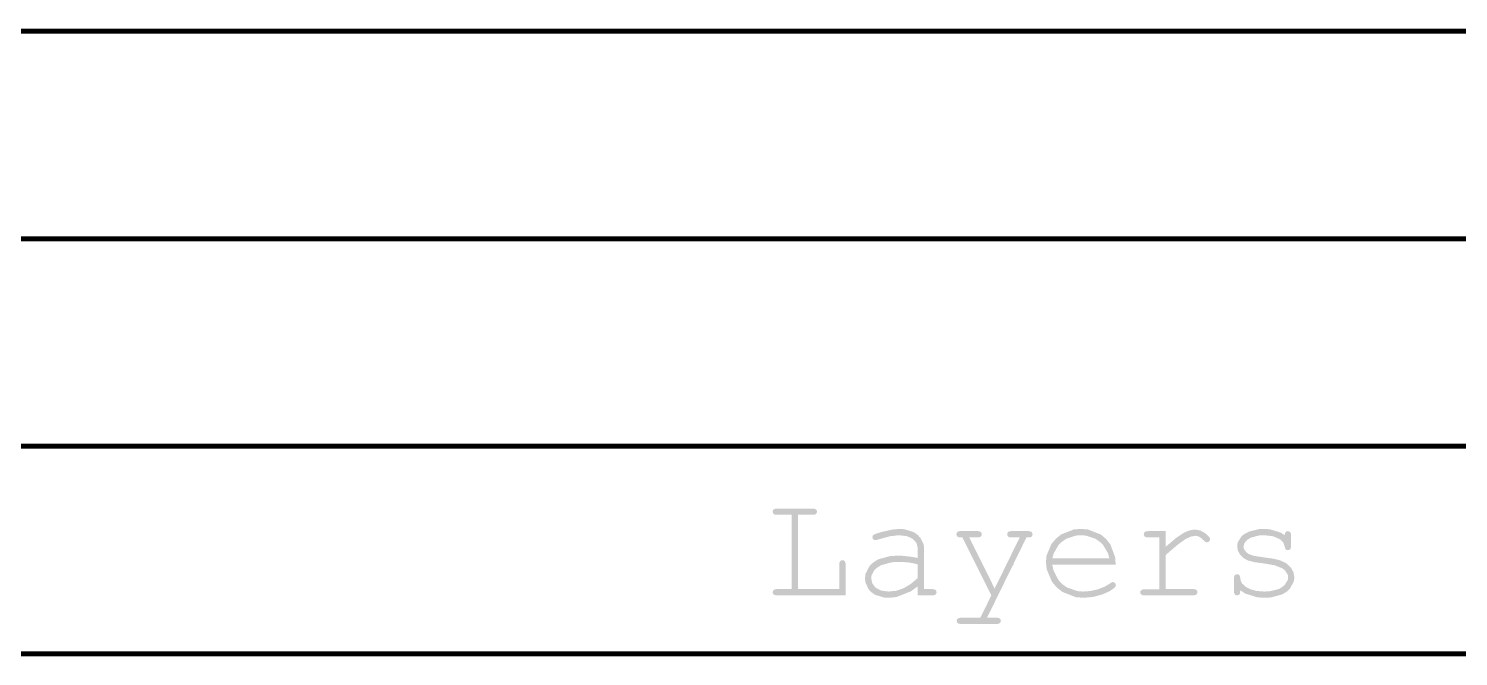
# Model space of a CAD drawing. Extents: x 0 to 8972, y -7 to 3200.
# Drawn here: x 6747 to 7859, y 2712 to 3200 of the extents above; entities that cross this region are included whole.
import ezdxf

# ---------------------------------------------------------------- set-up
doc = ezdxf.new("R2010")
doc.units = 0
doc.layers.add('DRILL_SYMBOLS', color=255, linetype='CONTINUOUS')

msp = doc.modelspace()

# ---------------------------------------------------------------- hatches: boundary and pattern name
at = {"layer": 'DRILL_SYMBOLS'}
for points in [[(7345.235669, 2821.792638), (7345.235669, 2764.00626), (7377.416102, 2764.00626), (7377.416102, 2783.268386), (7377.589134, 2784.753425), (7378.10815, 2785.748228), (7378.901142, 2786.310551), (7379.895945, 2786.497953), (7380.84752, 2786.317756), (7381.626102, 2785.777087), (7382.145118, 2784.789449), (7382.31815, 2783.268386), (7382.31815, 2759.161929), (7328.799449, 2759.161929), (7327.314409, 2759.334921), (7326.319567, 2759.853976), (7325.757283, 2760.63252), (7325.569882, 2761.584094), (7325.757283, 2762.571693), (7326.319567, 2763.343071), (7327.314409, 2763.840472), (7328.799449, 2764.00626), (7340.333661, 2764.00626), (7340.333661, 2821.792638), (7328.799449, 2821.792638), (7327.314409, 2821.958425), (7326.319567, 2822.455866), (7325.757283, 2823.227205), (7325.569882, 2824.214803), (7325.757283, 2825.202441), (7326.319567, 2825.97378), (7327.314409, 2826.471181), (7328.799449, 2826.637008), (7356.769882, 2826.637008), (7358.254921, 2826.471181), (7359.249724, 2825.97378), (7359.812008, 2825.202441), (7359.999449, 2824.214803), (7359.812008, 2823.227205), (7359.249724, 2822.455866), (7358.254921, 2821.958425), (7356.769882, 2821.792638)], [(7438.432047, 2759.161929), (7438.432047, 2766.140118), (7433.065039, 2762.254921), (7421.790354, 2757.814685), (7415.882677, 2757.259685), (7411.766417, 2757.535354), (7404.96122, 2759.740827), (7402.272323, 2761.670591), (7400.127677, 2764.000866), (7397.676654, 2769.40752), (7397.370276, 2772.483898), (7397.773976, 2775.890118), (7401.003543, 2782.032087), (7403.829409, 2784.767835), (7407.430276, 2787.063858), (7416.859488, 2789.687913), (7422.687835, 2790.015906), (7426.176929, 2789.907756), (7429.954409, 2789.583386), (7434.034606, 2789.028268), (7438.432047, 2788.22811), (7438.432047, 2796.071378), (7437.509291, 2799.791142), (7434.741102, 2802.99189), (7430.127402, 2805.197795), (7423.668268, 2805.93311), (7416.87748, 2805.111299), (7407.80874, 2802.645866), (7406.294882, 2802.213307), (7405.444213, 2802.069134), (7404.586378, 2802.242165), (7403.858268, 2802.761181), (7403.360866, 2803.539764), (7403.195039, 2804.491339), (7403.339213, 2805.370827), (7403.771772, 2806.048425), (7405.804646, 2807.072087), (7410.288583, 2808.412953), (7418.189528, 2810.229606), (7423.898937, 2810.835157), (7428.231457, 2810.552205), (7435.382677, 2808.288583), (7438.201339, 2806.307953), (7440.446929, 2803.970472), (7443.013268, 2798.852165), (7443.334055, 2796.071378), (7443.334055, 2764.00626), (7438.432047, 2783.268386), (7434.928504, 2784.119055), (7431.22315, 2784.710157), (7427.315945, 2785.056181), (7423.20689, 2785.171535), (7418.218346, 2784.886772), (7409.971378, 2782.60878), (7406.712992, 2780.615512), (7404.744961, 2778.831339), (7402.495787, 2774.765512), (7402.214646, 2772.483898), (7403.07248, 2768.446929), (7405.646063, 2765.102008), (7409.863268, 2762.852874), (7415.651969, 2762.10315), (7421.714646, 2762.730315), (7427.330354, 2764.611811), (7432.80189, 2767.863031), (7438.432047, 2772.599252), (7438.432047, 2783.268386), (7443.334055, 2764.00626), (7449.793228, 2764.00626), (7451.321496, 2763.840472), (7452.330748, 2763.343071), (7452.893031, 2762.571693), (7453.080472, 2761.584094), (7452.893031, 2760.63252), (7452.330748, 2759.853976), (7451.321496, 2759.334921), (7449.793228, 2759.161929)], [(7495.69937, 2759.161929), (7473.207677, 2804.202953), (7471.765866, 2804.202953), (7470.280866, 2804.375984), (7469.286024, 2804.895039), (7468.72374, 2805.673583), (7468.536299, 2806.625157), (7468.630039, 2807.338819), (7468.911181, 2807.980433), (7469.343701, 2808.499449), (7469.891575, 2808.845472), (7470.662913, 2809.040118), (7471.765866, 2809.105), (7485.030197, 2809.105), (7486.515236, 2808.932008), (7487.510079, 2808.412953), (7488.072362, 2807.619961), (7488.259803, 2806.625157), (7488.072362, 2805.673583), (7487.510079, 2804.895039), (7486.515236, 2804.375984), (7485.030197, 2804.202953), (7478.513386, 2804.202953), (7498.294567, 2764.467638), (7517.787362, 2804.202953), (7511.270512, 2804.202953), (7509.785512, 2804.375984), (7508.790669, 2804.895039), (7508.228386, 2805.687992), (7508.040945, 2806.682835), (7508.228386, 2807.634409), (7508.790669, 2808.412953), (7509.785512, 2808.932008), (7511.270512, 2809.105), (7524.477205, 2809.105), (7526.005472, 2808.932008), (7527.014724, 2808.412953), (7527.577008, 2807.619961), (7527.764449, 2806.625157), (7527.649094, 2805.904252), (7527.303071, 2805.241063), (7526.812874, 2804.714803), (7526.265, 2804.404803), (7525.169252, 2804.253425), (7523.035433, 2804.202953), (7492.354449, 2741.746181), (7499.909331, 2741.746181), (7501.39437, 2741.580354), (7502.389173, 2741.082953), (7502.951496, 2740.311614), (7503.138898, 2739.323976), (7502.951496, 2738.372402), (7502.389173, 2737.593858), (7501.39437, 2737.074803), (7499.909331, 2736.901811), (7471.996575, 2736.901811), (7470.511535, 2737.067598), (7469.516732, 2737.565), (7468.954409, 2738.336378), (7468.767008, 2739.323976), (7468.954409, 2740.311614), (7469.516732, 2741.082953), (7470.511535, 2741.580354), (7471.996575, 2741.746181), (7487.164055, 2741.746181)], [(7592.471299, 2782.980039), (7543.104921, 2782.980039), (7544.072717, 2778.50874), (7548.00878, 2770.939409), (7550.977008, 2767.841378), (7554.475118, 2765.330906), (7562.65, 2762.461772), (7567.326772, 2762.10315), (7572.877598, 2762.550079), (7578.687953, 2763.890945), (7584.080197, 2765.967087), (7588.376654, 2768.619961), (7589.400315, 2769.26874), (7590.279803, 2769.485039), (7591.144882, 2769.304803), (7591.894606, 2768.764134), (7592.413661, 2767.978346), (7592.586654, 2767.062835), (7592.355984, 2766.09685), (7591.663937, 2765.159685), (7587.821575, 2762.369843), (7581.831024, 2759.767441), (7574.672598, 2757.886614), (7567.326772, 2757.259685), (7561.355984, 2757.769646), (7550.960787, 2761.849409), (7546.536339, 2765.419213), (7542.890472, 2769.713898), (7538.72374, 2779.590079), (7538.202874, 2785.171535), (7538.691299, 2790.260984), (7542.598504, 2799.315354), (7546.017323, 2803.280236), (7550.157008, 2806.585512), (7559.831339, 2810.362953), (7565.365945, 2810.835157), (7571.042913, 2810.350354), (7580.81815, 2806.471969), (7584.916417, 2803.078386), (7588.264921, 2798.913465), (7587.569291, 2787.882087), (7586.554646, 2791.702795), (7582.762756, 2798.219606), (7579.985551, 2800.915709), (7576.768583, 2803.110827), (7569.45878, 2805.619528), (7565.365945, 2805.93311), (7561.274882, 2805.62311), (7553.979528, 2803.143268), (7550.775157, 2800.973386), (7548.006969, 2798.295315), (7544.200669, 2791.749646), (7543.162598, 2787.882087), (7587.569291, 2787.882087), (7588.264921, 2798.913465), (7592.042402, 2788.864291)], [(7631.341575, 2809.105), (7631.341575, 2796.87874), (7639.610157, 2803.892992), (7645.499803, 2807.865079), (7650.019764, 2809.703346), (7654.179291, 2810.316102), (7658.353228, 2809.587992), (7662.224409, 2807.403701), (7665.014252, 2804.844567), (7665.944173, 2802.99189), (7665.763976, 2801.989843), (7665.223307, 2801.175236), (7664.408701, 2800.634567), (7663.406654, 2800.45437), (7662.873189, 2800.504803), (7662.42626, 2800.65622), (7661.849528, 2801.081535), (7660.926811, 2801.953819), (7659.038071, 2803.655079), (7657.408858, 2804.722008), (7655.923858, 2805.284291), (7654.467638, 2805.471732), (7650.971339, 2804.837362), (7646.82626, 2802.934213), (7640.720315, 2798.56563), (7631.341575, 2790.534961), (7631.341575, 2764.00626), (7652.795197, 2764.00626), (7654.323465, 2763.840472), (7655.332717, 2763.343071), (7655.895, 2762.571693), (7656.082441, 2761.584094), (7655.895, 2760.63252), (7655.332717, 2759.853976), (7654.323465, 2759.334921), (7652.795197, 2759.161929), (7614.79, 2759.161929), (7613.304961, 2759.327717), (7612.310157, 2759.825118), (7611.747835, 2760.582047), (7611.560433, 2761.526417), (7611.74063, 2762.42752), (7612.281299, 2763.170039), (7613.268937, 2763.667441), (7614.79, 2763.833268), (7626.497205, 2763.833268), (7626.497205, 2804.202953), (7617.558189, 2804.202953), (7616.073189, 2804.375984), (7615.078346, 2804.895039), (7614.516063, 2805.687992), (7614.328622, 2806.682835), (7614.508858, 2807.634409), (7615.049528, 2808.412953), (7616.037126, 2808.932008), (7617.558189, 2809.105)], [(7724.018898, 2805.93311), (7724.191929, 2807.374882), (7724.710945, 2808.355276), (7725.489488, 2808.917559), (7726.441063, 2809.105), (7727.435906, 2808.917559), (7728.228898, 2808.355276), (7728.747913, 2807.346024), (7728.920945, 2805.817756), (7728.920945, 2797.51315), (7728.747913, 2796.02811), (7728.228898, 2795.033268), (7727.435906, 2794.470984), (7726.441063, 2794.283543), (7725.539961, 2794.442165), (7724.797441, 2794.917953), (7724.27122, 2795.754173), (7724.018898, 2796.994094), (7722.951969, 2800.151575), (7720.443307, 2802.703543), (7714.950118, 2805.125709), (7707.928701, 2805.93311), (7704.089961, 2805.727638), (7697.775, 2804.084016), (7695.29874, 2802.645866), (7692.746772, 2800.021811), (7691.896142, 2797.109449), (7692.148465, 2795.451378), (7694.166929, 2792.567835), (7695.93311, 2791.342323), (7699.94126, 2789.914961), (7706.429252, 2788.86248), (7714.978976, 2787.694646), (7720.443307, 2786.382638), (7725.323701, 2783.974882), (7728.776772, 2780.788543), (7730.831299, 2777.06874), (7731.516142, 2773.06063), (7731.144882, 2770.059921), (7728.174803, 2764.566772), (7725.576024, 2762.074291), (7722.259921, 2759.967913), (7713.551614, 2757.560591), (7708.15937, 2757.259685), (7702.68063, 2757.623661), (7693.280236, 2760.535591), (7689.358622, 2763.083543), (7689.300945, 2761.46874), (7689.127953, 2760.546024), (7688.803543, 2760.012559), (7688.291693, 2759.565591), (7687.650118, 2759.262835), (7686.936417, 2759.161929), (7685.984882, 2759.349331), (7685.206299, 2759.911614), (7684.687283, 2760.906457), (7684.514252, 2762.391496), (7684.514252, 2772.368583), (7684.680039, 2773.853583), (7685.17748, 2774.848425), (7685.948819, 2775.410709), (7686.936417, 2775.59815), (7687.895197, 2775.417913), (7688.695394, 2774.877244), (7689.236063, 2774.033819), (7689.416299, 2772.945276), (7689.747913, 2770.508701), (7690.742717, 2768.504606), (7693.359528, 2765.974291), (7697.173031, 2763.919764), (7702.082283, 2762.557283), (7707.986339, 2762.10315), (7712.412598, 2762.322992), (7719.448465, 2764.081969), (7722.058071, 2765.621063), (7724.076575, 2767.405276), (7726.383425, 2771.125039), (7726.671772, 2773.06063), (7726.379803, 2775.198071), (7724.044134, 2778.80248), (7722.000394, 2780.269488), (7716.197283, 2782.533071), (7708.245866, 2783.902756), (7700.496339, 2784.969685), (7695.29874, 2786.324961), (7691.809646, 2788.199252), (7689.185591, 2790.823307), (7687.541969, 2793.93752), (7686.994094, 2797.282441), (7687.376181, 2800.236299), (7690.432756, 2805.181575), (7693.107244, 2807.173031), (7696.311575, 2808.775197), (7703.606969, 2810.60626), (7707.697992, 2810.835157), (7712.481102, 2810.52878), (7720.641535, 2808.077756)]]:
    msp.add_hatch(color=7, dxfattribs=at).paths.add_polyline_path(points)

# ---------------------------------------------------------------- linework, layer by layer
at = {"layer": 'DRILL_SYMBOLS', "color": 7}
for points, const_width in [([(8969.797402, 3197.913386), (2804.212598, 3197.913386)], 3.937008), ([(2804.212598, 3036.496063), (8969.797402, 3036.496063)], 3.937008), ([(2804.212598, 2875.07874), (8969.797402, 2875.07874)], 3.937008), ([(7345.235669, 2821.792638), (7345.235669, 2764.00626), (7377.416102, 2764.00626), (7377.416102, 2783.268386), (7377.589134, 2784.753425), (7378.10815, 2785.748228), (7378.901142, 2786.310551), (7379.895945, 2786.497953), (7380.84752, 2786.317756), (7381.626102, 2785.777087), (7382.145118, 2784.789449), (7382.31815, 2783.268386), (7382.31815, 2759.161929), (7328.799449, 2759.161929), (7327.314409, 2759.334921), (7326.319567, 2759.853976), (7325.757283, 2760.63252), (7325.569882, 2761.584094), (7325.757283, 2762.571693), (7326.319567, 2763.343071), (7327.314409, 2763.840472), (7328.799449, 2764.00626), (7340.333661, 2764.00626), (7340.333661, 2821.792638), (7328.799449, 2821.792638), (7327.314409, 2821.958425), (7326.319567, 2822.455866), (7325.757283, 2823.227205), (7325.569882, 2824.214803), (7325.757283, 2825.202441), (7326.319567, 2825.97378), (7327.314409, 2826.471181), (7328.799449, 2826.637008), (7356.769882, 2826.637008), (7358.254921, 2826.471181), (7359.249724, 2825.97378), (7359.812008, 2825.202441), (7359.999449, 2824.214803), (7359.812008, 2823.227205), (7359.249724, 2822.455866), (7358.254921, 2821.958425), (7356.769882, 2821.792638), (7345.235669, 2821.792638)], 0.000039), ([(7438.432047, 2759.161929), (7438.432047, 2766.140118), (7433.065039, 2762.254921), (7421.790354, 2757.814685), (7415.882677, 2757.259685), (7411.766417, 2757.535354), (7404.96122, 2759.740827), (7402.272323, 2761.670591), (7400.127677, 2764.000866), (7397.676654, 2769.40752), (7397.370276, 2772.483898), (7397.773976, 2775.890118), (7401.003543, 2782.032087), (7403.829409, 2784.767835), (7407.430276, 2787.063858), (7416.859488, 2789.687913), (7422.687835, 2790.015906), (7426.176929, 2789.907756), (7429.954409, 2789.583386), (7434.034606, 2789.028268), (7438.432047, 2788.22811), (7438.432047, 2796.071378), (7437.509291, 2799.791142), (7434.741102, 2802.99189), (7430.127402, 2805.197795), (7423.668268, 2805.93311), (7416.87748, 2805.111299), (7407.80874, 2802.645866), (7406.294882, 2802.213307), (7405.444213, 2802.069134), (7404.586378, 2802.242165), (7403.858268, 2802.761181), (7403.360866, 2803.539764), (7403.195039, 2804.491339), (7403.339213, 2805.370827), (7403.771772, 2806.048425), (7405.804646, 2807.072087), (7410.288583, 2808.412953), (7418.189528, 2810.229606), (7423.898937, 2810.835157), (7428.231457, 2810.552205), (7435.382677, 2808.288583), (7438.201339, 2806.307953), (7440.446929, 2803.970472), (7443.013268, 2798.852165), (7443.334055, 2796.071378), (7443.334055, 2764.00626), (7438.432047, 2783.268386), (7434.928504, 2784.119055), (7431.22315, 2784.710157), (7427.315945, 2785.056181), (7423.20689, 2785.171535), (7418.218346, 2784.886772), (7409.971378, 2782.60878), (7406.712992, 2780.615512), (7404.744961, 2778.831339), (7402.495787, 2774.765512), (7402.214646, 2772.483898), (7403.07248, 2768.446929), (7405.646063, 2765.102008), (7409.863268, 2762.852874), (7415.651969, 2762.10315), (7421.714646, 2762.730315), (7427.330354, 2764.611811), (7432.80189, 2767.863031), (7438.432047, 2772.599252), (7438.432047, 2783.268386), (7443.334055, 2764.00626), (7449.793228, 2764.00626), (7451.321496, 2763.840472), (7452.330748, 2763.343071), (7452.893031, 2762.571693), (7453.080472, 2761.584094), (7452.893031, 2760.63252), (7452.330748, 2759.853976), (7451.321496, 2759.334921), (7449.793228, 2759.161929), (7438.432047, 2759.161929)], 0.000039), ([(7495.69937, 2759.161929), (7473.207677, 2804.202953), (7471.765866, 2804.202953), (7470.280866, 2804.375984), (7469.286024, 2804.895039), (7468.72374, 2805.673583), (7468.536299, 2806.625157), (7468.630039, 2807.338819), (7468.911181, 2807.980433), (7469.343701, 2808.499449), (7469.891575, 2808.845472), (7470.662913, 2809.040118), (7471.765866, 2809.105), (7485.030197, 2809.105), (7486.515236, 2808.932008), (7487.510079, 2808.412953), (7488.072362, 2807.619961), (7488.259803, 2806.625157), (7488.072362, 2805.673583), (7487.510079, 2804.895039), (7486.515236, 2804.375984), (7485.030197, 2804.202953), (7478.513386, 2804.202953), (7498.294567, 2764.467638), (7517.787362, 2804.202953), (7511.270512, 2804.202953), (7509.785512, 2804.375984), (7508.790669, 2804.895039), (7508.228386, 2805.687992), (7508.040945, 2806.682835), (7508.228386, 2807.634409), (7508.790669, 2808.412953), (7509.785512, 2808.932008), (7511.270512, 2809.105), (7524.477205, 2809.105), (7526.005472, 2808.932008), (7527.014724, 2808.412953), (7527.577008, 2807.619961), (7527.764449, 2806.625157), (7527.649094, 2805.904252), (7527.303071, 2805.241063), (7526.812874, 2804.714803), (7526.265, 2804.404803), (7525.169252, 2804.253425), (7523.035433, 2804.202953), (7492.354449, 2741.746181), (7499.909331, 2741.746181), (7501.39437, 2741.580354), (7502.389173, 2741.082953), (7502.951496, 2740.311614), (7503.138898, 2739.323976), (7502.951496, 2738.372402), (7502.389173, 2737.593858), (7501.39437, 2737.074803), (7499.909331, 2736.901811), (7471.996575, 2736.901811), (7470.511535, 2737.067598), (7469.516732, 2737.565), (7468.954409, 2738.336378), (7468.767008, 2739.323976), (7468.954409, 2740.311614), (7469.516732, 2741.082953), (7470.511535, 2741.580354), (7471.996575, 2741.746181), (7487.164055, 2741.746181), (7495.69937, 2759.161929)], 0.000039), ([(7592.471299, 2782.980039), (7543.104921, 2782.980039), (7544.072717, 2778.50874), (7548.00878, 2770.939409), (7550.977008, 2767.841378), (7554.475118, 2765.330906), (7562.65, 2762.461772), (7567.326772, 2762.10315), (7572.877598, 2762.550079), (7578.687953, 2763.890945), (7584.080197, 2765.967087), (7588.376654, 2768.619961), (7589.400315, 2769.26874), (7590.279803, 2769.485039), (7591.144882, 2769.304803), (7591.894606, 2768.764134), (7592.413661, 2767.978346), (7592.586654, 2767.062835), (7592.355984, 2766.09685), (7591.663937, 2765.159685), (7587.821575, 2762.369843), (7581.831024, 2759.767441), (7574.672598, 2757.886614), (7567.326772, 2757.259685), (7561.355984, 2757.769646), (7550.960787, 2761.849409), (7546.536339, 2765.419213), (7542.890472, 2769.713898), (7538.72374, 2779.590079), (7538.202874, 2785.171535), (7538.691299, 2790.260984), (7542.598504, 2799.315354), (7546.017323, 2803.280236), (7550.157008, 2806.585512), (7559.831339, 2810.362953), (7565.365945, 2810.835157), (7571.042913, 2810.350354), (7580.81815, 2806.471969), (7584.916417, 2803.078386), (7588.264921, 2798.913465), (7587.569291, 2787.882087), (7586.554646, 2791.702795), (7582.762756, 2798.219606), (7579.985551, 2800.915709), (7576.768583, 2803.110827), (7569.45878, 2805.619528), (7565.365945, 2805.93311), (7561.274882, 2805.62311), (7553.979528, 2803.143268), (7550.775157, 2800.973386), (7548.006969, 2798.295315), (7544.200669, 2791.749646), (7543.162598, 2787.882087), (7587.569291, 2787.882087), (7588.264921, 2798.913465), (7592.042402, 2788.864291), (7592.471299, 2782.980039)], 0.000039), ([(7631.341575, 2809.105), (7631.341575, 2796.87874), (7639.610157, 2803.892992), (7645.499803, 2807.865079), (7650.019764, 2809.703346), (7654.179291, 2810.316102), (7658.353228, 2809.587992), (7662.224409, 2807.403701), (7665.014252, 2804.844567), (7665.944173, 2802.99189), (7665.763976, 2801.989843), (7665.223307, 2801.175236), (7664.408701, 2800.634567), (7663.406654, 2800.45437), (7662.873189, 2800.504803), (7662.42626, 2800.65622), (7661.849528, 2801.081535), (7660.926811, 2801.953819), (7659.038071, 2803.655079), (7657.408858, 2804.722008), (7655.923858, 2805.284291), (7654.467638, 2805.471732), (7650.971339, 2804.837362), (7646.82626, 2802.934213), (7640.720315, 2798.56563), (7631.341575, 2790.534961), (7631.341575, 2764.00626), (7652.795197, 2764.00626), (7654.323465, 2763.840472), (7655.332717, 2763.343071), (7655.895, 2762.571693), (7656.082441, 2761.584094), (7655.895, 2760.63252), (7655.332717, 2759.853976), (7654.323465, 2759.334921), (7652.795197, 2759.161929), (7614.79, 2759.161929), (7613.304961, 2759.327717), (7612.310157, 2759.825118), (7611.747835, 2760.582047), (7611.560433, 2761.526417), (7611.74063, 2762.42752), (7612.281299, 2763.170039), (7613.268937, 2763.667441), (7614.79, 2763.833268), (7626.497205, 2763.833268), (7626.497205, 2804.202953), (7617.558189, 2804.202953), (7616.073189, 2804.375984), (7615.078346, 2804.895039), (7614.516063, 2805.687992), (7614.328622, 2806.682835), (7614.508858, 2807.634409), (7615.049528, 2808.412953), (7616.037126, 2808.932008), (7617.558189, 2809.105), (7631.341575, 2809.105)], 0.000039), ([(7724.018898, 2805.93311), (7724.191929, 2807.374882), (7724.710945, 2808.355276), (7725.489488, 2808.917559), (7726.441063, 2809.105), (7727.435906, 2808.917559), (7728.228898, 2808.355276), (7728.747913, 2807.346024), (7728.920945, 2805.817756), (7728.920945, 2797.51315), (7728.747913, 2796.02811), (7728.228898, 2795.033268), (7727.435906, 2794.470984), (7726.441063, 2794.283543), (7725.539961, 2794.442165), (7724.797441, 2794.917953), (7724.27122, 2795.754173), (7724.018898, 2796.994094), (7722.951969, 2800.151575), (7720.443307, 2802.703543), (7714.950118, 2805.125709), (7707.928701, 2805.93311), (7704.089961, 2805.727638), (7697.775, 2804.084016), (7695.29874, 2802.645866), (7692.746772, 2800.021811), (7691.896142, 2797.109449), (7692.148465, 2795.451378), (7694.166929, 2792.567835), (7695.93311, 2791.342323), (7699.94126, 2789.914961), (7706.429252, 2788.86248), (7714.978976, 2787.694646), (7720.443307, 2786.382638), (7725.323701, 2783.974882), (7728.776772, 2780.788543), (7730.831299, 2777.06874), (7731.516142, 2773.06063), (7731.144882, 2770.059921), (7728.174803, 2764.566772), (7725.576024, 2762.074291), (7722.259921, 2759.967913), (7713.551614, 2757.560591), (7708.15937, 2757.259685), (7702.68063, 2757.623661), (7693.280236, 2760.535591), (7689.358622, 2763.083543), (7689.300945, 2761.46874), (7689.127953, 2760.546024), (7688.803543, 2760.012559), (7688.291693, 2759.565591), (7687.650118, 2759.262835), (7686.936417, 2759.161929), (7685.984882, 2759.349331), (7685.206299, 2759.911614), (7684.687283, 2760.906457), (7684.514252, 2762.391496), (7684.514252, 2772.368583), (7684.680039, 2773.853583), (7685.17748, 2774.848425), (7685.948819, 2775.410709), (7686.936417, 2775.59815), (7687.895197, 2775.417913), (7688.695394, 2774.877244), (7689.236063, 2774.033819), (7689.416299, 2772.945276), (7689.747913, 2770.508701), (7690.742717, 2768.504606), (7693.359528, 2765.974291), (7697.173031, 2763.919764), (7702.082283, 2762.557283), (7707.986339, 2762.10315), (7712.412598, 2762.322992), (7719.448465, 2764.081969), (7722.058071, 2765.621063), (7724.076575, 2767.405276), (7726.383425, 2771.125039), (7726.671772, 2773.06063), (7726.379803, 2775.198071), (7724.044134, 2778.80248), (7722.000394, 2780.269488), (7716.197283, 2782.533071), (7708.245866, 2783.902756), (7700.496339, 2784.969685), (7695.29874, 2786.324961), (7691.809646, 2788.199252), (7689.185591, 2790.823307), (7687.541969, 2793.93752), (7686.994094, 2797.282441), (7687.376181, 2800.236299), (7690.432756, 2805.181575), (7693.107244, 2807.173031), (7696.311575, 2808.775197), (7703.606969, 2810.60626), (7707.697992, 2810.835157), (7712.481102, 2810.52878), (7720.641535, 2808.077756), (7724.018898, 2805.93311)], 0.000039), ([(2804.212598, 2713.661417), (8969.797402, 2713.661417)], 3.937008)]:
    msp.add_lwpolyline(points, dxfattribs=dict(at, const_width=const_width))

doc.saveas('drawing.dxf')
